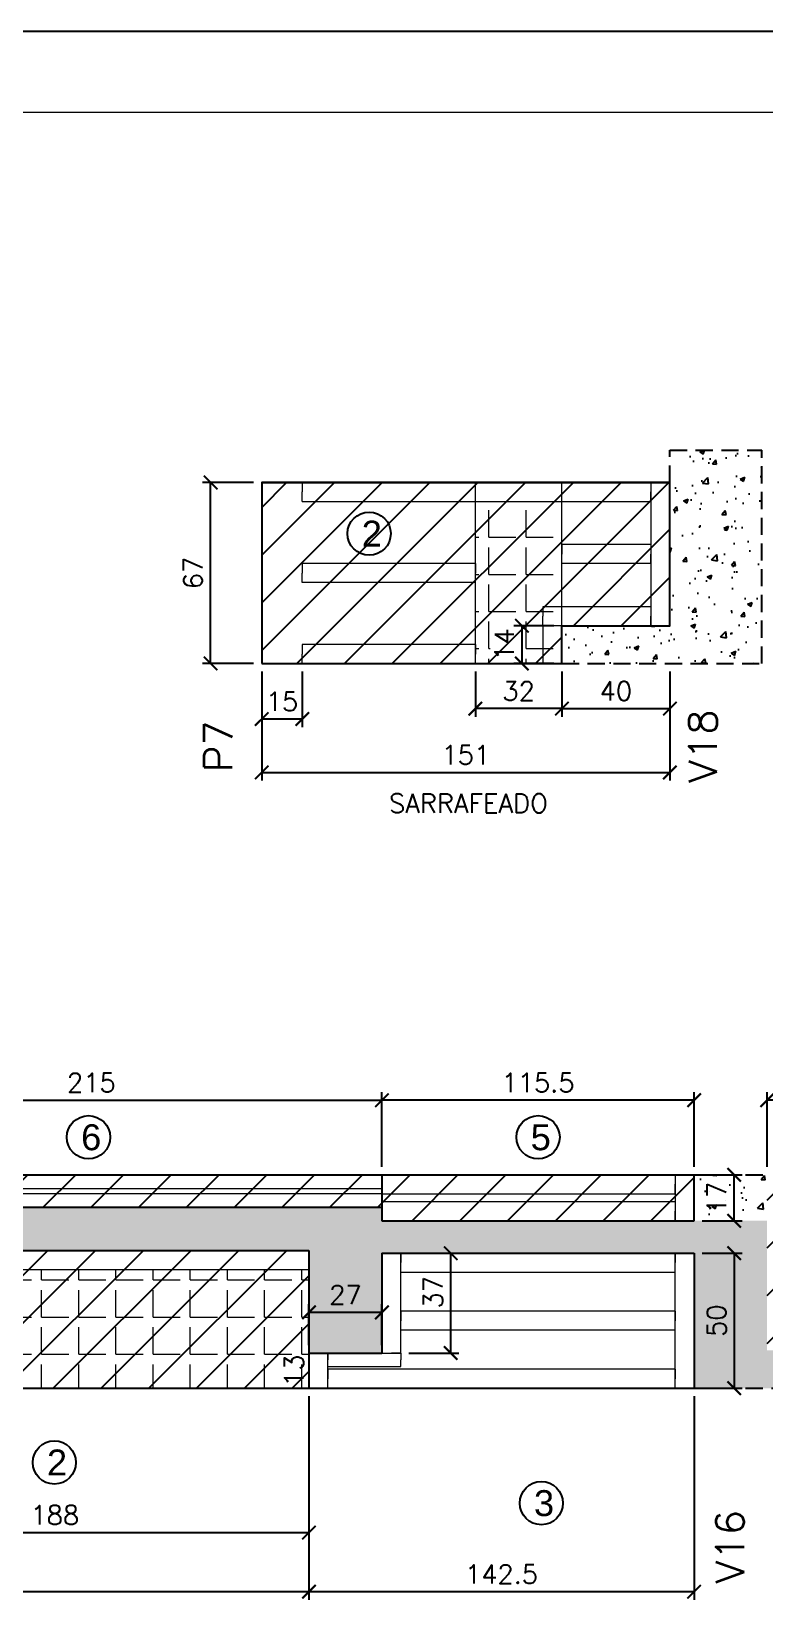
# Model space of a CAD drawing. Extents: x -23436 to 4767, y -4638 to 9755.
# Drawn here: x -16610 to -16339, y 3399 to 3982 of the extents above; entities that cross this region are included whole.
import ezdxf
from ezdxf.enums import TextEntityAlignment as Align

# ---------------------------------------------------------------- set-up
doc = ezdxf.new("R2010")
doc.units = 0
doc.header["$PDMODE"] = 2
doc.header["$PDSIZE"] = 10
doc.linetypes.add('HIDDEN', pattern=[9.525, 6.35, -3.175])
doc.layers.get('0').update_dxf_attribs({"lineweight": 13})
doc.layers.get('Defpoints').update_dxf_attribs({"lineweight": 13})
for name, color, linetype in [('Concreto', 250, 'HIDDEN'), ('Cota', 4, 'Continuous'), ('MB Logo', 255, 'Continuous'), ('Painéis', 200, 'Continuous'), ('Reaproveitamento', 251, 'Continuous'), ('Romaneio', 10, 'Continuous')]:
    doc.layers.add(name, color=color, linetype=linetype)
for name, color, linetype, lineweight in [('FOLHA MB', 7, 'Continuous', 13), ('Sarr 2.2x7', 40, 'Continuous', 9), ('Texto Seção', 7, 'Continuous', 15)]:
    doc.layers.add(name, color=color, linetype=linetype, lineweight=lineweight)
doc.layers.add('Laje_Perimetro', color=7, linetype='Continuous', plot=False)
doc.styles.add('ARIAL', font='arial.ttf', dxfattribs={"oblique": 15, "height": 25})
doc.styles.add('REGUA-120', font='ROMANS.shx', dxfattribs={"height": 15})
doc.styles.add('ROMANS', font='romans.shx')
doc.dimstyles.new('Cota Paínel', dxfattribs={"dimtxt": 7, "dimasz": 5, "dimexe": 3, "dimexo": 3, "dimgap": 3, "dimtad": 1, "dimdec": 1, "dimzin": 12, "dimdsep": 46, "dimtxsty": 'ROMANS', "dimblk": 'ARCHTICK', "dimcen": 0, "dimclrd": 4, "dimclre": 4, "dimclrt": 1, "dimadec": 1, "dimazin": 3, "dimtfac": 1, "dimtdec": 1, "dimtmove": 0, "dimatfit": 3, "dimldrblk": 'OBLIQUE', "dimfxl": 1, "dimtolj": 1, "dimtzin": 12, "dimarcsym": 0})
doc.dimstyles.new('Cota Sarrafo Paínel', dxfattribs={"dimtxt": 7, "dimasz": 5, "dimexe": 1.25, "dimexo": 2.5, "dimgap": 2, "dimtad": 1, "dimdec": 1, "dimdsep": 46, "dimtxsty": 'ROMANS', "dimblk": 'OBLIQUE', "dimcen": 10, "dimdle": 1, "dimse1": 1, "dimse2": 1, "dimsd1": 1, "dimsd2": 1, "dimclrd": 256, "dimclre": 256, "dimclrt": 1, "dimadec": 0, "dimazin": 0, "dimtfac": 1, "dimtdec": 1, "dimtmove": 0, "dimatfit": 3, "dimldrblk": 'OBLIQUE', "dimfxl": 1, "dimlwd": -1, "dimlwe": -1, "dimarcsym": 0})
pattern_1 = [(45, (0, 0), (-8.838835, 8.838835), [])]

# ---------------------------------------------------------------- blocks, each defined once
blk = doc.blocks.new('A$C169d8357')
at = {"layer": 'FOLHA MB', "color": 1}
for points in [[(0, 1199.94), (0, 149.94), (1485.02, 149.94), (1485.02, 1199.94)], [(70, 1169.94), (70, 179.94), (1455.02, 179.94), (1455.02, 1169.94)]]:
    blk.add_lwpolyline(points, close=True, dxfattribs=at)
blk = doc.blocks.new('_ArchTick')
at = {"color": 0, "linetype": 'ByBlock', "const_width": 0.15}
blk.add_lwpolyline([(-0.5, -0.5), (0.5, 0.5)], dxfattribs=at)
blk = doc.blocks.new('*D548')
at = {"layer": 'Cota', "color": 4, "lineweight": -2, "transparency": 16777216}
for p, q in [((-16527.8, 3815.26), (-16546.7, 3815.26)), ((-16543.7, 3748.26), (-16543.7, 3815.26)), ((-16527.8, 3748.26), (-16546.7, 3748.26))]:
    blk.add_line(p, q, dxfattribs=at)
at = {"layer": 'Defpoints', "color": 0, "transparency": 16777216}
for p in [(-16543.7, 3815.26), (-16524.8, 3815.26), (-16524.8, 3748.26)]:
    blk.add_point(p, dxfattribs=at)
at = {"layer": 'Cota', "color": 4, "lineweight": -2, "transparency": 16777216, "xscale": 5, "yscale": 5, "zscale": 5}
for p, rotation in [((-16543.7, 3815.26), 90), ((-16543.7, 3748.26), 270)]:
    blk.add_blockref('_ArchTick', p, dxfattribs=dict(at, rotation=rotation))
at = {"layer": 'Cota', "color": 1, "transparency": 16777216, "insert": (-16550.2, 3781.76), "char_height": 7, "attachment_point": 5, "rotation": 90, "style": 'ROMANS'}
blk.add_mtext('\\A1;67', dxfattribs=at)
blk = doc.blocks.new('_OBLIQUE')
at = {"color": 0, "linetype": 'ByBlock', "lineweight": -2}
for p, q in [((0, 0), (-1, 0)), ((-0.5, -0.5), (0.5, 0.5))]:
    blk.add_line(p, q, dxfattribs=at)
blk = doc.blocks.new('*D549')
at = {"layer": 'Cota', "color": 4, "lineweight": -2, "transparency": 16777216}
for p, q in [((-16416.77, 3762.26), (-16431.56, 3762.26)), ((-16428.56, 3762.26), (-16428.56, 3748.26)), ((-16416.77, 3748.26), (-16431.56, 3748.26))]:
    blk.add_line(p, q, dxfattribs=at)
at = {"layer": 'Defpoints', "color": 0, "transparency": 16777216}
for p in [(-16413.77, 3762.26), (-16428.56, 3748.26), (-16413.77, 3748.26)]:
    blk.add_point(p, dxfattribs=at)
at = {"layer": 'Cota', "color": 4, "lineweight": -2, "transparency": 16777216, "xscale": 5, "yscale": 5, "zscale": 5}
for p, rotation in [((-16428.56, 3762.26), 90), ((-16428.56, 3748.26), 270)]:
    blk.add_blockref('_ArchTick', p, dxfattribs=dict(at, rotation=rotation))
at = {"layer": 'Cota', "color": 1, "transparency": 16777216, "insert": (-16435.06, 3755.26), "char_height": 7, "attachment_point": 5, "rotation": 90, "style": 'ROMANS'}
blk.add_mtext('\\A1;14', dxfattribs=at)
blk = doc.blocks.new('*D550')
at = {"layer": 'Cota', "color": 4, "lineweight": -2, "transparency": 16777216}
for p, q in [((-16524.8, 3745.26), (-16524.8, 3704.91)), ((-16373.8, 3745.26), (-16373.8, 3704.91)), ((-16524.8, 3707.91), (-16373.8, 3707.91))]:
    blk.add_line(p, q, dxfattribs=at)
at = {"layer": 'Defpoints', "color": 0, "transparency": 16777216}
for p in [(-16524.8, 3748.26), (-16373.8, 3748.26), (-16373.8, 3707.91)]:
    blk.add_point(p, dxfattribs=at)
at = {"layer": 'Cota', "color": 4, "lineweight": -2, "transparency": 16777216, "xscale": 5, "yscale": 5, "zscale": 5, "rotation": 180}
blk.add_blockref('_ArchTick', (-16524.8, 3707.91), dxfattribs=at)
at = {"layer": 'Cota', "color": 4, "lineweight": -2, "transparency": 16777216, "xscale": 5, "yscale": 5, "zscale": 5}
blk.add_blockref('_ArchTick', (-16373.8, 3707.91), dxfattribs=at)
at = {"layer": 'Cota', "color": 1, "transparency": 16777216, "insert": (-16449.3, 3714.41), "char_height": 7, "attachment_point": 5, "style": 'ROMANS'}
blk.add_mtext('\\A1;151', dxfattribs=at)
blk = doc.blocks.new('*D551')
at = {"layer": 'Cota', "color": 4, "lineweight": -2, "transparency": 16777216}
for p, q in [((-16413.77, 3745.26), (-16413.77, 3728.55)), ((-16373.8, 3745.26), (-16373.8, 3728.55)), ((-16413.77, 3731.55), (-16373.8, 3731.55))]:
    blk.add_line(p, q, dxfattribs=at)
at = {"layer": 'Defpoints', "color": 0, "transparency": 16777216}
for p in [(-16413.77, 3748.26), (-16373.8, 3748.26), (-16373.8, 3731.55)]:
    blk.add_point(p, dxfattribs=at)
at = {"layer": 'Cota', "color": 4, "lineweight": -2, "transparency": 16777216, "xscale": 5, "yscale": 5, "zscale": 5, "rotation": 180}
blk.add_blockref('_ArchTick', (-16413.77, 3731.55), dxfattribs=at)
at = {"layer": 'Cota', "color": 4, "lineweight": -2, "transparency": 16777216, "xscale": 5, "yscale": 5, "zscale": 5}
blk.add_blockref('_ArchTick', (-16373.8, 3731.55), dxfattribs=at)
at = {"layer": 'Cota', "color": 1, "transparency": 16777216, "insert": (-16393.78, 3738.05), "char_height": 7, "attachment_point": 5, "style": 'ROMANS'}
blk.add_mtext('\\A1;40', dxfattribs=at)
blk = doc.blocks.new('*D553')
at = {"layer": 'Cota', "color": 4, "lineweight": -2, "transparency": 16777216}
for p, q in [((-16445.76, 3745.26), (-16445.76, 3728.55)), ((-16413.77, 3745.26), (-16413.77, 3728.55)), ((-16413.77, 3731.55), (-16445.76, 3731.55))]:
    blk.add_line(p, q, dxfattribs=at)
at = {"layer": 'Defpoints', "color": 0, "transparency": 16777216}
for p in [(-16445.76, 3748.26), (-16413.77, 3748.26), (-16445.76, 3731.55)]:
    blk.add_point(p, dxfattribs=at)
at = {"layer": 'Cota', "color": 4, "lineweight": -2, "transparency": 16777216, "xscale": 5, "yscale": 5, "zscale": 5, "rotation": 180}
blk.add_blockref('_ArchTick', (-16445.76, 3731.55), dxfattribs=at)
at = {"layer": 'Cota', "color": 4, "lineweight": -2, "transparency": 16777216, "xscale": 5, "yscale": 5, "zscale": 5}
blk.add_blockref('_ArchTick', (-16413.77, 3731.55), dxfattribs=at)
at = {"layer": 'Cota', "color": 1, "transparency": 16777216, "insert": (-16429.76, 3738.05), "char_height": 7, "attachment_point": 5, "style": 'ROMANS'}
blk.add_mtext('\\A1;32', dxfattribs=at)
blk = doc.blocks.new('*D544')
at = {"layer": 'Cota', "color": 4, "lineweight": -2, "transparency": 16777216}
for p, q in [((-16869.33, 3476.92), (-16869.33, 3401.56)), ((-16507.33, 3476.92), (-16507.33, 3401.56)), ((-16507.33, 3404.56), (-16869.33, 3404.56))]:
    blk.add_line(p, q, dxfattribs=at)
at = {"layer": 'Defpoints', "color": 0, "transparency": 16777216}
for p in [(-16869.33, 3479.92), (-16507.33, 3479.92), (-16869.33, 3404.56)]:
    blk.add_point(p, dxfattribs=at)
at = {"layer": 'Cota', "color": 4, "lineweight": -2, "transparency": 16777216, "xscale": 5, "yscale": 5, "zscale": 5, "rotation": 180}
blk.add_blockref('_ArchTick', (-16869.33, 3404.56), dxfattribs=at)
at = {"layer": 'Cota', "color": 4, "lineweight": -2, "transparency": 16777216, "xscale": 5, "yscale": 5, "zscale": 5}
blk.add_blockref('_ArchTick', (-16507.33, 3404.56), dxfattribs=at)
at = {"layer": 'Cota', "color": 1, "transparency": 16777216, "insert": (-16688.33, 3411.06), "char_height": 7, "attachment_point": 5, "style": 'ROMANS'}
blk.add_mtext('\\A1;362', dxfattribs=at)
blk = doc.blocks.new('*D541')
at = {"layer": 'Cota', "color": 4, "lineweight": -2, "transparency": 16777216}
for p, q in [((-16695.33, 3561.92), (-16695.33, 3589.57)), ((-16695.33, 3586.57), (-16480.33, 3586.57)), ((-16480.33, 3561.92), (-16480.33, 3589.57))]:
    blk.add_line(p, q, dxfattribs=at)
at = {"layer": 'Defpoints', "color": 0, "transparency": 16777216}
for p in [(-16480.33, 3586.57), (-16695.33, 3558.92), (-16480.33, 3558.92)]:
    blk.add_point(p, dxfattribs=at)
at = {"layer": 'Cota', "color": 4, "lineweight": -2, "transparency": 16777216, "xscale": 5, "yscale": 5, "zscale": 5, "rotation": 180}
blk.add_blockref('_ArchTick', (-16695.33, 3586.57), dxfattribs=at)
at = {"layer": 'Cota', "color": 4, "lineweight": -2, "transparency": 16777216, "xscale": 5, "yscale": 5, "zscale": 5}
blk.add_blockref('_ArchTick', (-16480.33, 3586.57), dxfattribs=at)
at = {"layer": 'Cota', "color": 1, "transparency": 16777216, "insert": (-16587.83, 3593.07), "char_height": 7, "attachment_point": 5, "style": 'ROMANS'}
blk.add_mtext('\\A1;215', dxfattribs=at)
blk = doc.blocks.new('*D535')
at = {"layer": 'Cota', "color": 4, "lineweight": -2, "transparency": 16777216}
for p, q in [((-16695.33, 3476.92), (-16695.33, 3423.47)), ((-16507.33, 3476.92), (-16507.33, 3423.47)), ((-16695.33, 3426.47), (-16507.33, 3426.47))]:
    blk.add_line(p, q, dxfattribs=at)
at = {"layer": 'Defpoints', "color": 0, "transparency": 16777216}
for p in [(-16695.33, 3479.92), (-16507.33, 3479.92), (-16507.33, 3426.47)]:
    blk.add_point(p, dxfattribs=at)
at = {"layer": 'Cota', "color": 4, "lineweight": -2, "transparency": 16777216, "xscale": 5, "yscale": 5, "zscale": 5, "rotation": 180}
blk.add_blockref('_ArchTick', (-16695.33, 3426.47), dxfattribs=at)
at = {"layer": 'Cota', "color": 4, "lineweight": -2, "transparency": 16777216, "xscale": 5, "yscale": 5, "zscale": 5}
blk.add_blockref('_ArchTick', (-16507.33, 3426.47), dxfattribs=at)
at = {"layer": 'Cota', "color": 1, "transparency": 16777216, "insert": (-16601.33, 3432.97), "char_height": 7, "attachment_point": 5, "style": 'ROMANS'}
blk.add_mtext('\\A1;188', dxfattribs=at)
blk = doc.blocks.new('*D536')
at = {"layer": 'Cota', "color": 4, "lineweight": -2, "transparency": 16777216}
for p, q in [((-16507.33, 3476.92), (-16507.33, 3401.56)), ((-16364.83, 3476.92), (-16364.83, 3401.56)), ((-16364.83, 3404.56), (-16507.33, 3404.56))]:
    blk.add_line(p, q, dxfattribs=at)
at = {"layer": 'Defpoints', "color": 0, "transparency": 16777216}
for p in [(-16507.33, 3479.92), (-16364.83, 3479.92), (-16507.33, 3404.56)]:
    blk.add_point(p, dxfattribs=at)
at = {"layer": 'Cota', "color": 4, "lineweight": -2, "transparency": 16777216, "xscale": 5, "yscale": 5, "zscale": 5, "rotation": 180}
blk.add_blockref('_ArchTick', (-16507.33, 3404.56), dxfattribs=at)
at = {"layer": 'Cota', "color": 4, "lineweight": -2, "transparency": 16777216, "xscale": 5, "yscale": 5, "zscale": 5}
blk.add_blockref('_ArchTick', (-16364.83, 3404.56), dxfattribs=at)
at = {"layer": 'Cota', "color": 1, "transparency": 16777216, "insert": (-16436.08, 3411.06), "char_height": 7, "attachment_point": 5, "style": 'ROMANS'}
blk.add_mtext('\\A1;142.5', dxfattribs=at)
blk = doc.blocks.new('*D537')
at = {"layer": 'Cota', "color": 4, "lineweight": -2, "transparency": 16777216}
for p, q in [((-16480.33, 3561.92), (-16480.33, 3589.57)), ((-16364.83, 3586.57), (-16480.33, 3586.57)), ((-16364.83, 3561.92), (-16364.83, 3589.57))]:
    blk.add_line(p, q, dxfattribs=at)
at = {"layer": 'Defpoints', "color": 0, "transparency": 16777216}
for p in [(-16480.33, 3586.57), (-16480.33, 3558.92), (-16364.83, 3558.92)]:
    blk.add_point(p, dxfattribs=at)
at = {"layer": 'Cota', "color": 4, "lineweight": -2, "transparency": 16777216, "xscale": 5, "yscale": 5, "zscale": 5, "rotation": 180}
blk.add_blockref('_ArchTick', (-16480.33, 3586.57), dxfattribs=at)
at = {"layer": 'Cota', "color": 4, "lineweight": -2, "transparency": 16777216, "xscale": 5, "yscale": 5, "zscale": 5}
blk.add_blockref('_ArchTick', (-16364.83, 3586.57), dxfattribs=at)
at = {"layer": 'Cota', "color": 1, "transparency": 16777216, "insert": (-16422.58, 3593.07), "char_height": 7, "attachment_point": 5, "style": 'ROMANS'}
blk.add_mtext('\\A1;115.5', dxfattribs=at)
blk = doc.blocks.new('*D528')
at = {"layer": 'Cota', "color": 4, "lineweight": -2, "transparency": 16777216}
for p, q in [((-16524.8, 3745.26), (-16524.8, 3724.69)), ((-16509.8, 3745.26), (-16509.8, 3724.69)), ((-16509.8, 3727.69), (-16524.8, 3727.69))]:
    blk.add_line(p, q, dxfattribs=at)
at = {"layer": 'Defpoints', "color": 0, "transparency": 16777216}
for p in [(-16524.8, 3748.26), (-16509.8, 3748.26), (-16524.8, 3727.69)]:
    blk.add_point(p, dxfattribs=at)
at = {"layer": 'Cota', "color": 4, "lineweight": -2, "transparency": 16777216, "xscale": 5, "yscale": 5, "zscale": 5, "rotation": 180}
blk.add_blockref('_ArchTick', (-16524.8, 3727.69), dxfattribs=at)
at = {"layer": 'Cota', "color": 4, "lineweight": -2, "transparency": 16777216, "xscale": 5, "yscale": 5, "zscale": 5}
blk.add_blockref('_ArchTick', (-16509.8, 3727.69), dxfattribs=at)
at = {"layer": 'Cota', "color": 1, "transparency": 16777216, "insert": (-16517.3, 3734.19), "char_height": 7, "attachment_point": 5, "style": 'ROMANS'}
blk.add_mtext('\\A1;15', dxfattribs=at)
blk = doc.blocks.new('*D556')
at = {"layer": 'Cota', "color": 4, "lineweight": -2, "transparency": 16777216}
for p, q in [((-16477.33, 3529.92), (-16451.9, 3529.92)), ((-16454.9, 3492.92), (-16454.9, 3529.92)), ((-16470.33, 3492.92), (-16451.9, 3492.92))]:
    blk.add_line(p, q, dxfattribs=at)
at = {"layer": 'Defpoints', "color": 0, "transparency": 16777216}
for p in [(-16480.33, 3529.92), (-16454.9, 3529.92), (-16473.33, 3492.92)]:
    blk.add_point(p, dxfattribs=at)
at = {"layer": 'Cota', "color": 4, "lineweight": -2, "transparency": 16777216, "xscale": 5, "yscale": 5, "zscale": 5}
for p, rotation in [((-16454.9, 3529.92), 90), ((-16454.9, 3492.92), 270)]:
    blk.add_blockref('_ArchTick', p, dxfattribs=dict(at, rotation=rotation))
at = {"layer": 'Cota', "color": 1, "transparency": 16777216, "insert": (-16461.4, 3515.45), "char_height": 7, "attachment_point": 5, "rotation": 90, "style": 'ROMANS'}
blk.add_mtext('\\A1;37', dxfattribs=at)
blk = doc.blocks.new('*D557')
at = {"layer": 'Cota', "color": 4, "lineweight": -2, "transparency": 16777216}
for p, q in [((-16507.33, 3495.92), (-16507.33, 3510.98)), ((-16480.33, 3495.92), (-16480.33, 3510.98)), ((-16480.33, 3507.98), (-16507.33, 3507.98))]:
    blk.add_line(p, q, dxfattribs=at)
at = {"layer": 'Defpoints', "color": 0, "transparency": 16777216}
for p in [(-16507.33, 3507.98), (-16507.33, 3492.92), (-16480.33, 3492.92)]:
    blk.add_point(p, dxfattribs=at)
at = {"layer": 'Cota', "color": 4, "lineweight": -2, "transparency": 16777216, "xscale": 5, "yscale": 5, "zscale": 5, "rotation": 180}
blk.add_blockref('_ArchTick', (-16507.33, 3507.98), dxfattribs=at)
at = {"layer": 'Cota', "color": 4, "lineweight": -2, "transparency": 16777216, "xscale": 5, "yscale": 5, "zscale": 5}
blk.add_blockref('_ArchTick', (-16480.33, 3507.98), dxfattribs=at)
at = {"layer": 'Cota', "color": 1, "transparency": 16777216, "insert": (-16493.83, 3514.48), "char_height": 7, "attachment_point": 5, "style": 'ROMANS'}
blk.add_mtext('\\A1;27', dxfattribs=at)
blk = doc.blocks.new('*D558')
at = {"layer": 'Defpoints', "color": 0, "transparency": 16777216}
for p in [(-16507.33, 3492.92), (-16507.33, 3479.92), (-16507.33, 3479.92)]:
    blk.add_point(p, dxfattribs=at)
at = {"layer": 'Cota', "color": 1, "transparency": 16777216, "insert": (-16512.83, 3486.42), "char_height": 7, "attachment_point": 5, "rotation": 90, "style": 'ROMANS'}
blk.add_mtext('13', dxfattribs=at)
blk = doc.blocks.new('*D633')
at = {"layer": 'Cota', "color": 4, "lineweight": -2, "transparency": 16777216}
for p, q in [((-16361.83, 3558.92), (-16347.04, 3558.92)), ((-16350.04, 3541.92), (-16350.04, 3558.92)), ((-16361.83, 3541.92), (-16347.04, 3541.92))]:
    blk.add_line(p, q, dxfattribs=at)
at = {"layer": 'Defpoints', "color": 0, "transparency": 16777216}
for p in [(-16364.83, 3558.92), (-16350.04, 3558.92), (-16364.83, 3541.92)]:
    blk.add_point(p, dxfattribs=at)
at = {"layer": 'Cota', "color": 4, "lineweight": -2, "transparency": 16777216, "xscale": 5, "yscale": 5, "zscale": 5}
for p, rotation in [((-16350.04, 3558.92), 90), ((-16350.04, 3541.92), 270)]:
    blk.add_blockref('_ArchTick', p, dxfattribs=dict(at, rotation=rotation))
at = {"layer": 'Cota', "color": 1, "transparency": 16777216, "insert": (-16356.54, 3550.42), "char_height": 7, "attachment_point": 5, "rotation": 90, "style": 'ROMANS'}
blk.add_mtext('\\A1;17', dxfattribs=at)
blk = doc.blocks.new('*D634')
at = {"layer": 'Cota', "color": 4, "lineweight": -2, "transparency": 16777216}
for p, q in [((-16361.83, 3529.92), (-16347.04, 3529.92)), ((-16350.04, 3529.92), (-16350.04, 3479.92)), ((-16361.83, 3479.92), (-16347.04, 3479.92))]:
    blk.add_line(p, q, dxfattribs=at)
at = {"layer": 'Defpoints', "color": 0, "transparency": 16777216}
for p in [(-16364.83, 3529.92), (-16364.83, 3479.92), (-16350.04, 3479.92)]:
    blk.add_point(p, dxfattribs=at)
at = {"layer": 'Cota', "color": 4, "lineweight": -2, "transparency": 16777216, "xscale": 5, "yscale": 5, "zscale": 5}
for p, rotation in [((-16350.04, 3529.92), 90), ((-16350.04, 3479.92), 270)]:
    blk.add_blockref('_ArchTick', p, dxfattribs=dict(at, rotation=rotation))
at = {"layer": 'Cota', "color": 1, "transparency": 16777216, "insert": (-16356.54, 3504.92), "char_height": 7, "attachment_point": 5, "rotation": 90, "style": 'ROMANS'}
blk.add_mtext('\\A1;50', dxfattribs=at)
blk = doc.blocks.new('*D675')
at = {"layer": 'Cota', "color": 4, "lineweight": -2, "transparency": 16777216}
for p, q in [((-16337.83, 3561.92), (-16337.83, 3589.57)), ((-16290.83, 3586.57), (-16337.83, 3586.57)), ((-16290.83, 3561.92), (-16290.83, 3589.57))]:
    blk.add_line(p, q, dxfattribs=at)
at = {"layer": 'Defpoints', "color": 0, "transparency": 16777216}
for p in [(-16337.83, 3586.57), (-16337.83, 3558.92), (-16290.83, 3558.92)]:
    blk.add_point(p, dxfattribs=at)
at = {"layer": 'Cota', "color": 4, "lineweight": -2, "transparency": 16777216, "xscale": 5, "yscale": 5, "zscale": 5, "rotation": 180}
blk.add_blockref('_ArchTick', (-16337.83, 3586.57), dxfattribs=at)
at = {"layer": 'Cota', "color": 4, "lineweight": -2, "transparency": 16777216, "xscale": 5, "yscale": 5, "zscale": 5}
blk.add_blockref('_ArchTick', (-16290.83, 3586.57), dxfattribs=at)
at = {"layer": 'Cota', "color": 1, "transparency": 16777216, "insert": (-16314.33, 3593.07), "char_height": 7, "attachment_point": 5, "style": 'ROMANS'}
blk.add_mtext('\\A1;47', dxfattribs=at)

msp = doc.modelspace()

# ---------------------------------------------------------------- hatches: boundary and pattern name
at = {"true_color": 0x636466}
h = msp.add_hatch(dxfattribs=at)
h.set_pattern_fill('ANGLE', color=251, scale=50)
h.set_pattern_definition([(0, (1530.465, 0), (0, 13.75), [10, -3.75]), (90, (1530.465, 0), (-13.75, 8e-16), [10, -3.75])])
h.paths.add_polyline_path([(-16413.77, 3808.26), (-16445.76, 3808.26), (-16445.76, 3748.26), (-16413.77, 3748.26), (-16413.77, 3762.26)])
h.paths.add_polyline_path([(-16429.81, 3748.18), (-16429.81, 3762.34), (-16440.31, 3762.34), (-16440.31, 3748.18)])
h = msp.add_hatch(dxfattribs=at)
h.set_pattern_fill('ANGLE', color=251, scale=50)
h.set_pattern_definition([(0, (1585.02, 0), (0, 13.75), [10, -3.75]), (90, (1585.02, 0), (-13.75, 8e-16), [10, -3.75])])
h.paths.add_polyline_path([(-16507.33, 3523.92), (-16695.33, 3523.92), (-16695.33, 3479.92), (-16507.33, 3479.92)])
at = {"layer": 'Concreto'}
h = msp.add_hatch(dxfattribs=at)
h.set_pattern_fill('AR-CONC', color=256, scale=2.5)
h.set_pattern_definition([(50, (1530.465, 0), (17.931505, -1.568803), [1.875, -20.625]), (355, (1530.465, 0), (-3.468783, 18.804803), [1.5, -16.5]), (100.45144, (1531.959, -0.13), (14.462721, 17.236), [1.593505, -17.528553]), (46.1842, (1530.465, 5), (26.681033, -4.137982), [2.8125, -30.9375]), (96.63564, (1532.688, 4.655), (23.36655, 24.352965), [2.39026, -26.292844]), (351.18416, (1530.465, 5), (23.36655, 24.352965), [2.25, -24.75]), (21, (1532.965, 3.75), (14.922676, -10.065472), [1.875, -20.625]), (326, (1532.965, 3.75), (6.082883, 18.128751), [1.5, -16.5]), (71.45144, (1534.208, 2.911), (21.00556, 8.063279), [1.593505, -17.528553]), (37.5, (1530.465, 0), (0.3039964, 8.3223463), [0, -16.3, 0, -16.75, 0, -16.5625]), (7.5, (1530.465, 0), (6.5767384, 9.860293), [0, -9.55, 0, -15.925, 0, -6.3125]), (327.5, (1524.89, 0), (13.345561, -0.5638718), [0, -6.25, 0, -19.5, 0, -25.875]), (317.5, (1522.39, 0), (14.579654, 2.5026246), [0, -8.125, 0, -12.95, 0, -18.375])])
h.paths.add_polyline_path([(-16339.8, 3827.26), (-16373.8, 3827.26), (-16373.8, 3815.26), (-16373.8, 3762.26), (-16413.77, 3762.26), (-16413.77, 3748.26), (-16339.8, 3748.26)])
h = msp.add_hatch(dxfattribs=at)
h.set_pattern_fill('AR-CONC', color=256, scale=2.5)
h.set_pattern_definition([(50, (0, 0), (17.931505, -1.568803), [1.875, -20.625]), (355, (0, 0), (-3.468783, 18.804803), [1.5, -16.5]), (100.45144, (1.494, -0.13), (14.462721, 17.236), [1.593505, -17.528553]), (46.1842, (0, 5), (26.681033, -4.137982), [2.8125, -30.9375]), (96.63564, (2.223, 4.655), (23.36655, 24.352965), [2.39026, -26.292844]), (351.18416, (0, 5), (23.36655, 24.352965), [2.25, -24.75]), (21, (2.5, 3.75), (14.922676, -10.065472), [1.875, -20.625]), (326, (2.5, 3.75), (6.082883, 18.128751), [1.5, -16.5]), (71.45144, (3.744, 2.911), (21.00556, 8.063279), [1.593505, -17.528553]), (37.5, (0, 0), (0.3039964, 8.3223463), [0, -16.3, 0, -16.75, 0, -16.5625]), (7.5, (0, 0), (6.5767384, 9.860293), [0, -9.55, 0, -15.925, 0, -6.3125]), (327.5, (-5.575, 0), (13.345561, -0.5638718), [0, -6.25, 0, -19.5, 0, -25.875]), (317.5, (-8.075, 0), (14.579654, 2.5026246), [0, -8.125, 0, -12.95, 0, -18.375])])
h.paths.add_polyline_path([(-16337.83, 3558.92), (-16364.83, 3558.92), (-16364.83, 3541.92), (-16337.83, 3541.92)])
h = msp.add_hatch(dxfattribs=at)
h.set_pattern_fill('AR-CONC', color=256, scale=2.5)
h.set_pattern_definition([(50, (1585.02, 0), (17.931505, -1.568803), [1.875, -20.625]), (355, (1585.02, 0), (-3.468783, 18.804803), [1.5, -16.5]), (100.45144, (1586.515, -0.13), (14.462721, 17.236), [1.593505, -17.528553]), (46.1842, (1585.02, 5), (26.681033, -4.137982), [2.8125, -30.9375]), (96.63564, (1587.244, 4.655), (23.36655, 24.352965), [2.39026, -26.292844]), (351.18416, (1585.02, 5), (23.36655, 24.352965), [2.25, -24.75]), (21, (1587.52, 3.75), (14.922676, -10.065472), [1.875, -20.625]), (326, (1587.52, 3.75), (6.082883, 18.128751), [1.5, -16.5]), (71.45144, (1588.764, 2.911), (21.00556, 8.063279), [1.593505, -17.528553]), (37.5, (1585.0204, 0), (0.3039964, 8.3223463), [0, -16.3, 0, -16.75, 0, -16.5625]), (7.5, (1585.02, 0), (6.5767384, 9.860293), [0, -9.55, 0, -15.925, 0, -6.3125]), (327.5, (1579.4454, 0), (13.345561, -0.5638718), [0, -6.25, 0, -19.5, 0, -25.875]), (317.5, (1576.945, 0), (14.579654, 2.5026246), [0, -8.125, 0, -12.95, 0, -18.375])])
h.paths.add_polyline_path([(-16337.83, 3541.92), (-16480.33, 3541.92), (-16480.33, 3546.92), (-16695.33, 3546.92), (-16869.33, 3546.92), (-16869.33, 3530.92), (-16507.33, 3530.92), (-16507.33, 3492.92), (-16480.33, 3492.92), (-16480.33, 3529.92), (-16364.83, 3529.92), (-16364.83, 3479.92), (-16290.83, 3479.92), (-16290.83, 3493.92), (-16337.83, 3493.92)])
at = {"layer": 'Reaproveitamento'}
h = msp.add_hatch(dxfattribs=at)
h.set_pattern_fill('ANSI31', color=256, scale=100)
h.set_pattern_definition([(45, (-54.556, 0), (-8.838835, 8.838835), [])])
h.paths.add_polyline_path([(-16524.8, 3748.26), (-16413.77, 3748.26), (-16413.77, 3762.26), (-16373.8, 3762.26), (-16373.8, 3815.26), (-16524.8, 3815.26)])
h = msp.add_hatch(dxfattribs=at)
h.set_pattern_fill('ANSI31', color=256, scale=100)
h.set_pattern_definition(pattern_1)
h.paths.add_polyline_path([(-16364.83, 3541.92), (-16364.83, 3558.92), (-16695.33, 3558.92), (-16695.33, 3546.92), (-16480.33, 3546.92), (-16480.33, 3541.92)])
h.paths.add_polyline_path([(-16337.83, 3558.92), (-16337.83, 3493.92), (-16290.83, 3493.92), (-16290.83, 3558.92)])
h = msp.add_hatch(dxfattribs=at)
h.set_pattern_fill('ANSI31', color=256, scale=100)
h.set_pattern_definition(pattern_1)
h.paths.add_polyline_path([(-16695.33, 3479.92), (-16507.33, 3479.92), (-16507.33, 3530.92), (-16695.33, 3530.92)])

# ---------------------------------------------------------------- linework, layer by layer
at = {"color": 251, "true_color": 0x636466}
for p, q in [((-16445.76, 3748.26), (-16445.76, 3815.26)), ((-16413.77, 3762.26), (-16413.77, 3815.26))]:
    msp.add_line(p, q, dxfattribs=at)
at = {"layer": 'Concreto'}
for p, q in [((-16373.8, 3827.26), (-16339.8, 3827.26)), ((-16373.8, 3815.26), (-16373.8, 3827.26)), ((-16339.8, 3748.26), (-16339.8, 3827.26)), ((-16413.77, 3748.26), (-16339.8, 3748.26)), ((-16364.83, 3558.92), (-16337.83, 3558.92)), ((-16364.83, 3479.92), (-16290.83, 3479.92))]:
    msp.add_line(p, q, dxfattribs=at)
at = {"layer": 'Laje_Perimetro'}
msp.add_lwpolyline([(-16021.36, 3982.26), (-17506.38, 3982.26), (-17506.38, 2932.26), (-16021.36, 2932.26)], close=True, dxfattribs=at)
at = {"layer": 'Painéis'}
for p, q in [((-16524.8, 3815.26), (-16373.8, 3815.26)), ((-16524.8, 3815.26), (-16524.8, 3748.26)), ((-16373.8, 3762.26), (-16373.8, 3815.26)), ((-16413.77, 3762.26), (-16373.8, 3762.26)), ((-16413.77, 3748.26), (-16413.77, 3762.26)), ((-16524.8, 3748.26), (-16413.77, 3748.26)), ((-16695.33, 3558.92), (-16364.83, 3558.92)), ((-16480.33, 3558.92), (-16480.33, 3541.92)), ((-16364.83, 3541.92), (-16364.83, 3558.92)), ((-16695.33, 3546.92), (-16480.33, 3546.92)), ((-16480.33, 3541.92), (-16364.83, 3541.92)), ((-16869.33, 3530.92), (-16507.33, 3530.92)), ((-16507.33, 3530.92), (-16507.33, 3479.92)), ((-16480.33, 3529.92), (-16480.33, 3492.92)), ((-16480.33, 3529.92), (-16364.83, 3529.92)), ((-16364.83, 3529.92), (-16364.83, 3479.92)), ((-16507.33, 3492.92), (-16480.33, 3492.92)), ((-16869.33, 3479.92), (-16364.83, 3479.92))]:
    msp.add_line(p, q, dxfattribs=at)
msp.add_lwpolyline([(-16524.8, 3748.26), (-16413.77, 3748.26), (-16413.77, 3762.26), (-16373.8, 3762.26), (-16373.8, 3815.26), (-16524.8, 3815.26)], close=True, dxfattribs=at)
at = {"layer": 'Romaneio'}
for centre in [(-16485.08, 3796.34), (-16588.89, 3572.84), (-16422.58, 3572.84), (-16601.52, 3452.42), (-16421.36, 3437.37)]:
    msp.add_circle(centre, 8, dxfattribs=at)
at = {"layer": 'Sarr 2.2x7', "color": 50}
for p, q in [((-16509.8, 3815.26), (-16509.8, 3811.76)), ((-16509.8, 3815.26), (-16380.8, 3815.26)), ((-16380.8, 3815.26), (-16377.3, 3815.26)), ((-16380.8, 3815.26), (-16380.8, 3762.26)), ((-16380.8, 3815.26), (-16380.8, 3811.76)), ((-16373.8, 3815.26), (-16377.3, 3815.26)), ((-16373.8, 3815.26), (-16373.8, 3762.26)), ((-16509.8, 3808.26), (-16509.8, 3811.76)), ((-16509.8, 3808.26), (-16380.8, 3808.26)), ((-16380.8, 3808.26), (-16380.8, 3811.76)), ((-16380.8, 3792.26), (-16413.77, 3792.26)), ((-16413.77, 3792.26), (-16413.77, 3788.76)), ((-16380.8, 3792.26), (-16380.8, 3788.76)), ((-16445.76, 3785.26), (-16509.8, 3785.26)), ((-16509.8, 3785.26), (-16509.8, 3781.76)), ((-16445.76, 3785.26), (-16445.76, 3781.76)), ((-16413.77, 3785.26), (-16413.77, 3788.76)), ((-16380.8, 3785.26), (-16413.77, 3785.26)), ((-16380.8, 3785.26), (-16380.8, 3788.76)), ((-16509.8, 3778.26), (-16509.8, 3781.76)), ((-16445.76, 3778.26), (-16445.76, 3781.76)), ((-16445.76, 3778.26), (-16509.8, 3778.26)), ((-16380.8, 3769.26), (-16420.77, 3769.26)), ((-16420.77, 3769.26), (-16420.77, 3765.76)), ((-16380.8, 3769.26), (-16380.8, 3765.76)), ((-16420.77, 3762.26), (-16420.77, 3765.76)), ((-16420.77, 3762.26), (-16417.27, 3762.26)), ((-16420.77, 3762.26), (-16420.77, 3748.26)), ((-16380.8, 3762.26), (-16420.77, 3762.26)), ((-16413.77, 3762.26), (-16417.27, 3762.26)), ((-16413.77, 3762.26), (-16413.77, 3748.26)), ((-16380.8, 3762.26), (-16380.8, 3765.76)), ((-16380.8, 3762.26), (-16377.3, 3762.26)), ((-16373.8, 3762.26), (-16377.3, 3762.26)), ((-16445.76, 3755.26), (-16509.8, 3755.26)), ((-16509.8, 3755.26), (-16509.8, 3751.76)), ((-16509.8, 3748.26), (-16509.8, 3751.76)), ((-16445.76, 3755.26), (-16445.76, 3751.76)), ((-16445.76, 3748.26), (-16445.76, 3751.76)), ((-16445.76, 3748.26), (-16509.8, 3748.26)), ((-16420.77, 3748.26), (-16417.27, 3748.26)), ((-16413.77, 3748.26), (-16417.27, 3748.26)), ((-16695.33, 3558.92), (-16480.33, 3558.92)), ((-16480.33, 3558.92), (-16480.33, 3555.42)), ((-16480.33, 3558.92), (-16371.83, 3558.92)), ((-16480.33, 3558.92), (-16480.33, 3556.42)), ((-16371.83, 3558.92), (-16371.83, 3555.42)), ((-16371.83, 3558.92), (-16368.33, 3558.92)), ((-16371.83, 3558.92), (-16371.83, 3541.92)), ((-16364.83, 3558.92), (-16368.33, 3558.92)), ((-16364.83, 3558.92), (-16364.83, 3541.92)), ((-16695.33, 3553.92), (-16480.33, 3553.92)), ((-16480.33, 3551.92), (-16695.33, 3551.92)), ((-16480.33, 3553.92), (-16480.33, 3556.42)), ((-16480.33, 3551.92), (-16480.33, 3555.42)), ((-16480.33, 3551.92), (-16371.83, 3551.92)), ((-16480.33, 3551.92), (-16480.33, 3549.42)), ((-16371.83, 3551.92), (-16371.83, 3555.42)), ((-16480.33, 3546.92), (-16695.33, 3546.92)), ((-16480.33, 3546.92), (-16480.33, 3549.42)), ((-16371.83, 3548.92), (-16480.33, 3548.92)), ((-16480.33, 3548.92), (-16480.33, 3545.42)), ((-16371.83, 3548.92), (-16371.83, 3545.42)), ((-16480.33, 3541.92), (-16480.33, 3545.42)), ((-16371.83, 3541.92), (-16480.33, 3541.92)), ((-16371.83, 3541.92), (-16371.83, 3545.42)), ((-16371.83, 3541.92), (-16368.33, 3541.92)), ((-16364.83, 3541.92), (-16368.33, 3541.92)), ((-16869.33, 3530.92), (-16507.33, 3530.92)), ((-16507.33, 3530.92), (-16507.33, 3527.42)), ((-16480.33, 3492.92), (-16480.33, 3529.92)), ((-16480.33, 3529.92), (-16476.83, 3529.92)), ((-16473.33, 3529.92), (-16476.83, 3529.92)), ((-16473.33, 3492.92), (-16473.33, 3529.92)), ((-16473.33, 3529.92), (-16473.33, 3526.42)), ((-16473.33, 3529.92), (-16371.83, 3529.92)), ((-16371.83, 3529.92), (-16371.83, 3526.42)), ((-16869.33, 3523.92), (-16507.33, 3523.92)), ((-16507.33, 3523.92), (-16507.33, 3527.42)), ((-16473.33, 3522.92), (-16473.33, 3526.42)), ((-16473.33, 3522.92), (-16371.83, 3522.92)), ((-16371.83, 3522.92), (-16371.83, 3526.42)), ((-16371.83, 3508.42), (-16473.33, 3508.42)), ((-16473.33, 3508.42), (-16473.33, 3504.92)), ((-16473.33, 3501.42), (-16473.33, 3504.92)), ((-16371.83, 3508.42), (-16371.83, 3504.92)), ((-16371.83, 3501.42), (-16371.83, 3504.92)), ((-16371.83, 3501.42), (-16473.33, 3501.42)), ((-16507.33, 3479.92), (-16507.33, 3492.92)), ((-16507.33, 3492.92), (-16503.83, 3492.92)), ((-16500.33, 3492.92), (-16503.83, 3492.92)), ((-16500.33, 3479.92), (-16500.33, 3492.92)), ((-16500.33, 3492.92), (-16500.33, 3490.42)), ((-16500.33, 3492.92), (-16473.33, 3492.92)), ((-16500.33, 3487.92), (-16500.33, 3490.42)), ((-16500.33, 3487.92), (-16473.33, 3487.92)), ((-16480.33, 3492.92), (-16476.83, 3492.92)), ((-16473.33, 3492.92), (-16476.83, 3492.92)), ((-16473.33, 3492.92), (-16473.33, 3490.42)), ((-16473.33, 3487.92), (-16473.33, 3490.42)), ((-16371.83, 3486.92), (-16500.33, 3486.92)), ((-16500.33, 3486.92), (-16500.33, 3483.42)), ((-16500.33, 3479.92), (-16500.33, 3483.42)), ((-16371.83, 3486.92), (-16371.83, 3483.42)), ((-16371.83, 3479.92), (-16371.83, 3483.42)), ((-16507.33, 3479.92), (-16503.83, 3479.92)), ((-16500.33, 3479.92), (-16503.83, 3479.92)), ((-16371.83, 3479.92), (-16500.33, 3479.92))]:
    msp.add_line(p, q, dxfattribs=at)
at = {"layer": 'Sarr 2.2x7'}
msp.add_lwpolyline([(-16364.83, 3529.92), (-16364.83, 3479.92), (-16371.83, 3479.92), (-16371.83, 3529.92)], close=True, dxfattribs=at)

# ---------------------------------------------------------------- block references
at = {"layer": 'MB Logo'}
msp.add_blockref('A$C169d8357', (-17506.38, 2782.32), dxfattribs=at)

# ---------------------------------------------------------------- texts
at = {"layer": 'Painéis', "color": 1, "insert": (-16448.32, 3696.48), "char_height": 7, "attachment_point": 5, "style": 'ROMANS'}
msp.add_mtext('\\A1;SARRAFEADO', dxfattribs=at)
at = {"layer": 'Romaneio', "color": 0, "style": 'ARIAL'}
for s, p in [('2', (-16484.08, 3796.34)), ('6', (-16587.89, 3572.84)), ('5', (-16421.58, 3572.84)), ('2', (-16600.52, 3452.42)), ('3', (-16420.36, 3437.37))]:
    msp.add_text(s, height=9.6, dxfattribs=at).set_placement(p, align=Align.MIDDLE_CENTER)
at = {"layer": 'Texto Seção', "style": 'REGUA-120', "width": 1.05}
for s, p in [('V18', (-16361.63, 3717.65)), ('P7', (-16540.89, 3717.65)), ('V16', (-16351.55, 3421.25))]:
    msp.add_text(s, height=10.4, rotation=90, dxfattribs=at).set_placement(p, align=Align.MIDDLE_CENTER)

# ---------------------------------------------------------------- dimensions: what is measured, and where the dimension line sits
at = {"layer": 'Cota'}
for base, p1, p2, picture, middle in [((-16543.7, 3815.26), (-16524.8, 3748.26), (-16524.8, 3815.26), '*D548', (-16550.2, 3781.76)), ((-16350.04, 3558.92), (-16364.83, 3541.92), (-16364.83, 3558.92), '*D633', (-16356.54, 3550.42)), ((-16350.04, 3479.92), (-16364.83, 3529.92), (-16364.83, 3479.92), '*D634', (-16356.54, 3504.92))]:
    dim = msp.add_linear_dim(base=base, p1=p1, p2=p2, angle=90, dimstyle='Cota Paínel', dxfattribs=at)
    dim.commit()
    dim.dimension.update_dxf_attribs({"geometry": picture, "text_midpoint": middle})
for base, p1, p2, dimstyle, picture, middle in [((-16428.56, 3748.26), (-16413.77, 3762.26), (-16413.77, 3748.26), 'Cota Paínel', '*D549', (-16428.56, 3755.26)), ((-16454.9, 3529.92), (-16473.33, 3492.92), (-16480.33, 3529.92), 'Cota Paínel', '*D556', (-16454.9, 3515.45)), ((-16507.33, 3479.92), (-16507.33, 3492.92), (-16507.33, 3479.92), 'Cota Sarrafo Paínel', '*D558', (-16507.33, 3486.42))]:
    dim = msp.add_linear_dim(base=base, p1=p1, p2=p2, angle=90, dimstyle=dimstyle, dxfattribs=at)
    dim.commit()
    dim.dimension.update_dxf_attribs({"geometry": picture, "text_midpoint": middle, "dimtype": 160})
for base, p1, p2, picture, middle in [((-16373.8, 3707.91), (-16524.8, 3748.26), (-16373.8, 3748.26), '*D550', (-16449.3, 3714.41)), ((-16445.76, 3731.55), (-16413.77, 3748.26), (-16445.76, 3748.26), '*D553', (-16429.76, 3738.05)), ((-16373.8, 3731.55), (-16413.77, 3748.26), (-16373.8, 3748.26), '*D551', (-16393.78, 3738.05)), ((-16480.33, 3586.57), (-16695.33, 3558.92), (-16480.33, 3558.92), '*D541', (-16587.83, 3593.07)), ((-16480.33, 3586.57), (-16364.83, 3558.92), (-16480.33, 3558.92), '*D537', (-16422.58, 3593.07)), ((-16337.83, 3586.57), (-16290.83, 3558.92), (-16337.83, 3558.92), '*D675', (-16314.33, 3593.07)), ((-16507.33, 3507.98), (-16480.33, 3492.92), (-16507.33, 3492.92), '*D557', (-16493.83, 3514.48)), ((-16869.33, 3404.56), (-16507.33, 3479.92), (-16869.33, 3479.92), '*D544', (-16688.33, 3411.06)), ((-16507.33, 3404.56), (-16364.83, 3479.92), (-16507.33, 3479.92), '*D536', (-16436.08, 3411.06))]:
    dim = msp.add_linear_dim(base=base, p1=p1, p2=p2, dimstyle='Cota Paínel', dxfattribs=at)
    dim.commit()
    dim.dimension.update_dxf_attribs({"geometry": picture, "text_midpoint": middle})
dim = msp.add_linear_dim(base=(-16524.8, 3727.69), p1=(-16509.8, 3748.26), p2=(-16524.8, 3748.26), dimstyle='Cota Paínel', dxfattribs=at)
dim.commit()
dim.dimension.update_dxf_attribs({"geometry": '*D528', "text_midpoint": (-16517.3, 3727.69), "dimtype": 160})
dim = msp.add_linear_dim(base=(-16507.33, 3426.47), p1=(-16695.33, 3479.92), p2=(-16507.33, 3479.92), dimstyle='Cota Paínel', override={"dimtmove": 1}, dxfattribs=at)
dim.commit()
dim.dimension.update_dxf_attribs({"geometry": '*D535', "text_midpoint": (-16601.33, 3432.97)})

doc.saveas('drawing.dxf')
